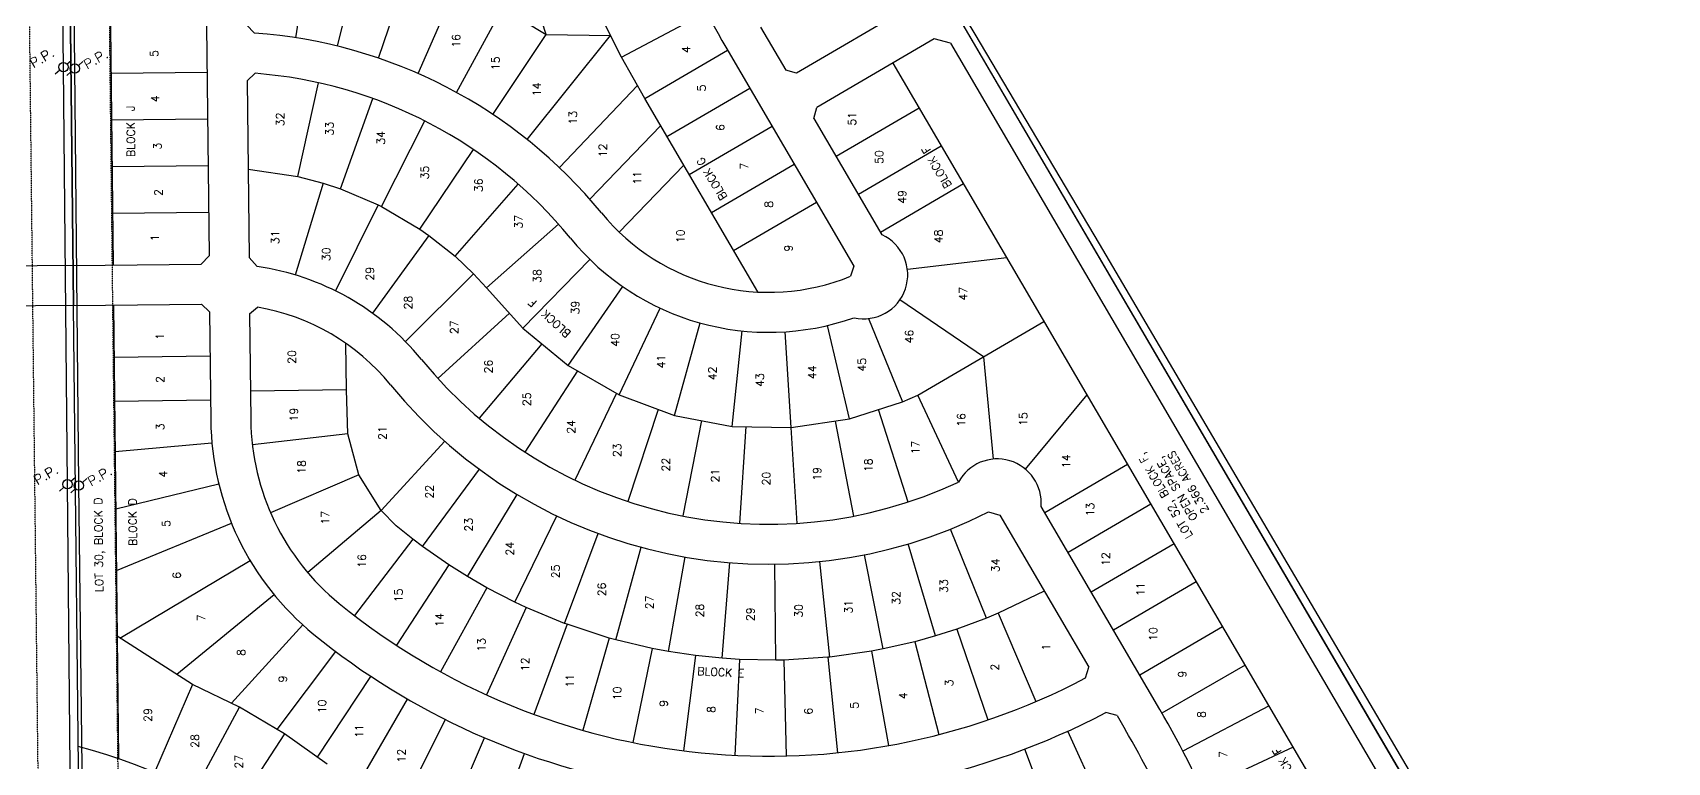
# Model space of a CAD drawing. Header units: feet. Extents: x 23 to 2149517, y -26 to 355304.
# Drawn here: x 2138226 to 2140269, y 337505 to 338418 of the extents above; entities that cross this region are included whole.
import ezdxf

# ---------------------------------------------------------------- set-up
doc = ezdxf.new("R2010")
doc.units = ezdxf.units.FT
doc.header["$MEASUREMENT"] = 0
doc.linetypes.add('xhpc023-pt$0$HIDDEN2', pattern=[0.1875, 0.125, -0.0625])
for name, color, linetype in [('A-EC-CURLEX-MATTING', 6, 'Continuous'), ('xhpc023-pt$0$V-ESMT', 2, 'xhpc023-pt$0$HIDDEN2'), ('xhpc023-pt$0$V-POWR-TEXT', 2, 'Continuous'), ('xhpc023-pt$0$V-PROP-ADJN', 6, 'Continuous'), ('xhpc023-pt$0$V-ROAD-ASPH', 14, 'Continuous'), ('xhpc023-pt$0$xHPC007pt_PHASE1-AMENDED PLT$0$V-ADJC-SUBD-E', 6, 'Continuous'), ('xhpc023-pt$0$xHPC007pt_PHASE1-AMENDED PLT$0$V-ADJC-SUBD-N', 6, 'Continuous'), ('xhpc023-pt$0$xHPC007pt_PHASE1-AMENDED PLT$0$V-ADJC-SUBD-TEXT-E', 6, 'Continuous'), ('xhpc023-pt$0$xHPC007pt_PHASE1A$0$V-POWR-LINE', 6, 'xhpc023-pt$0$xHPC007pt_PHASE1A$0$ELECT_LINE'), ('xhpc023-pt$0$xHPC007pt_PHASE1A$0$V-POWR-TEXT', 6, 'Continuous')]:
    doc.layers.add(name, color=color, linetype=linetype)
doc.styles.add('xhpc023-pt$0$L60', font='simplex', dxfattribs={"height": 6})
doc.styles.add('xhpc023-pt$0$xHPC007pt_PHASE1-AMENDED PLT$0$L100', font='simplex', dxfattribs={"height": 10})
doc.styles.add('xhpc023-pt$0$xHPC007pt_PHASE1A$0$Standard', font='txt')
doc.linetypes.add('xhpc023-pt$0$xHPC007pt_PHASE1A$0$ELECT_LINE', pattern='A,1,-0.02,["E",xhpc023-pt$0$xHPC007pt_PHASE1A$0$Standard,S=0.075,R=0,X=-0.025,Y=-0.0375],-0.02', length=1.04)

# ---------------------------------------------------------------- blocks, each defined once
blk = doc.blocks.new('xhpc023-pt$0$PP')
at = {"linetype": 'Continuous'}
for p, q in [((4.4, 3.8), (10.1, 8.8)), ((-4.4, -3.8), (-10.1, -8.8))]:
    blk.add_line(p, q, dxfattribs=at)
blk.add_circle((0, 0), 5.85, dxfattribs=at)
blk = doc.blocks.new('xhpc023-pt$0$xHPC007pt_PHASE1A$0$PP')
at = {"linetype": 'Continuous'}
for p, q in [((4.4, 3.8), (10.1, 8.8)), ((-4.4, -3.8), (-10.1, -8.8))]:
    blk.add_line(p, q, dxfattribs=at)
blk.add_circle((0, 0), 5.85, dxfattribs=at)
blk = doc.blocks.new('xhpc023-pt')
at = {"layer": 'xhpc023-pt$0$V-ESMT'}
for p, q in [((2138253.3, 335681.3), (2138179.9, 342179.6)), ((2138353.3, 335682.5), (2138279.8, 342180.7))]:
    blk.add_line(p, q, dxfattribs=at)
at = {"layer": 'xhpc023-pt$0$V-PROP-ADJN'}
blk.add_line((2138859.1, 339333.1), (2140047.9, 337301.1), dxfattribs=at)
at = {"layer": 'xhpc023-pt$0$V-ROAD-ASPH'}
blk.add_lwpolyline([(2140018.9, 337372.1), (2139906.1, 337564.3), (2139726.2, 337870.3), (2139559.6, 338153.5), (2139403.8, 338415.7), (2139393.1, 338433.7, -0.413638), (2139400.1, 338461.1), (2140269.1, 338977.7)], format="xyb", dxfattribs=at)
at = {"layer": 'xhpc023-pt$0$xHPC007pt_PHASE1-AMENDED PLT$0$V-ADJC-SUBD-E'}
for p, q in [((2138859.1, 339333.1), (2140088.3, 337231.9)), ((2138317.1, 339006.6), (2138326.6, 338127.2)), ((2138317.1, 339006.6), (2138326.6, 338127.2)), ((2138290.7, 336811.8), (2138267.5, 338976.6)), ((2138440, 338739), (2138446.5, 338138.5)), ((2138440, 338739), (2138446.5, 338138.5)), ((2138867.7, 338415.4), (2138811.2, 338590.4)), ((2138554.8, 338411.3), (2138573.3, 338529.9)), ((2138607.1, 338400.8), (2138635.7, 338517.4)), ((2138658.2, 338385.9), (2138696.8, 338499.5)), ((2138707.8, 338366.6), (2138756.1, 338476.5)), ((2139327.6, 338453.1), (2139180.8, 338367.2)), ((2139327.6, 338453.1), (2139180.8, 338367.2)), ((2138755.6, 338343.1), (2138813.2, 338448.3)), ((2138813.2, 338448.3), (2138867.7, 338415.4)), ((2138962.1, 338386.9), (2138935.4, 338439.9)), ((2138962.1, 338386.9), (2139068.1, 338443.2)), ((2138493.4, 338427.7), (2138503.4, 338417.1)), ((2138801.2, 338315.5), (2138867.7, 338415.4)), ((2138844.2, 338284.1), (2138948.3, 338414.3)), ((2138867.7, 338415.4), (2138948.3, 338414.3)), ((2139135.6, 338424.7), (2139167.2, 338370.8)), ((2139135.6, 338424.7), (2139167.2, 338370.8)), ((2139352.8, 338409.9), (2139206.1, 338324.1)), ((2139352.8, 338409.9), (2139206.1, 338324.1)), ((2139373.3, 338404.5), (2139352.8, 338409.9)), ((2138991, 338335.3), (2139094.5, 338395.9)), ((2139092.4, 338399.5), (2139252.5, 338125.9)), ((2139092.4, 338399.5), (2139252.5, 338125.9)), ((2139373.3, 338404.5), (2140064.3, 337223.6)), ((2138324, 338367.1), (2138444, 338368.4)), ((2138324, 338367.1), (2138444, 338368.4)), ((2138991, 338335.3), (2138962.1, 338386.9)), ((2139180.8, 338367.2), (2139167.2, 338370.8)), ((2139180.8, 338367.2), (2139167.2, 338370.8)), ((2139301, 338379.6), (2139992.1, 337198.4)), ((2139301, 338379.6), (2139992.1, 337198.4)), ((2138494.1, 338357.6), (2138504, 338366.9)), ((2138494.1, 338357.6), (2138496.5, 338136.6)), ((2138557.3, 338237.9), (2138583.4, 338355)), ((2138557.3, 338237.9), (2138583.4, 338355)), ((2138884.4, 338249.1), (2138981.9, 338351.5)), ((2139018.7, 338287.8), (2139122.3, 338348.4)), ((2138610.8, 338222.4), (2138651.3, 338335.4)), ((2138610.8, 338222.4), (2138651.3, 338335.4)), ((2139132.5, 338093.5), (2138991, 338335.3)), ((2138324.6, 338308.8), (2138444.6, 338310.1)), ((2138324.6, 338308.8), (2138444.6, 338310.1)), ((2138661.9, 338200.4), (2138716.2, 338307.4)), ((2138661.9, 338200.4), (2138716.2, 338307.4)), ((2139202.5, 338310.4), (2139206.1, 338324.1)), ((2139202.5, 338310.4), (2139206.1, 338324.1)), ((2139202.5, 338310.4), (2139287.5, 338165.1)), ((2139202.5, 338310.4), (2139287.5, 338165.1)), ((2139333.9, 338323.5), (2139230.3, 338262.9)), ((2139333.9, 338323.5), (2139230.3, 338262.9)), ((2138922.4, 338209.5), (2139010.9, 338301.3)), ((2139046.5, 338240.4), (2139150.1, 338301)), ((2138709.8, 338172.1), (2138777.1, 338271.5)), ((2138709.8, 338172.1), (2138777.1, 338271.5)), ((2139361.6, 338276), (2139258, 338215.4)), ((2139361.6, 338276), (2139258, 338215.4)), ((2138325.2, 338250.5), (2138445.2, 338251.8)), ((2138325.2, 338250.5), (2138445.2, 338251.8)), ((2138959.2, 338168.2), (2139039.7, 338252)), ((2139074.3, 338192.9), (2139177.9, 338253.5)), ((2138589, 338229.6), (2138554.3, 338114.7)), ((2138589, 338229.6), (2138554.3, 338114.7)), ((2138753.9, 338138.1), (2138833, 338228.3)), ((2138753.9, 338138.1), (2138833, 338228.3)), ((2139389.4, 338228.6), (2139285.8, 338168)), ((2139389.4, 338228.6), (2139285.8, 338168)), ((2139102.1, 338145.4), (2139205.6, 338206)), ((2138325.9, 338192.2), (2138445.9, 338193.5)), ((2138325.9, 338192.2), (2138445.9, 338193.5)), ((2138657.8, 338202.4), (2138604.5, 338094.9)), ((2138721.1, 338164.2), (2138650.8, 338067)), ((2138793.3, 338098.8), (2138883.1, 338178.4)), ((2138793.3, 338098.8), (2138883.1, 338178.4)), ((2138276.6, 338126.7), (2138436.6, 338128.4)), ((2138276.6, 338126.7), (2138436.6, 338128.4)), ((2138446.5, 338138.5), (2138436.6, 338128.4)), ((2138506.5, 338125.3), (2138496.5, 338136.6)), ((2138838.5, 338048.4), (2138922.4, 338134.2)), ((2138838.5, 338048.4), (2138922.4, 338134.2)), ((2139252.5, 338125.9), (2139248.4, 338113.3)), ((2139443.4, 338136.2), (2139319.3, 338121.5)), ((2138777.2, 338116), (2138691.8, 338031.8)), ((2138895.3, 338001.5), (2138963.7, 338100.2)), ((2138895.3, 338001.5), (2138963.7, 338100.2)), ((2139414.3, 338012.5), (2139310, 338083.9)), ((2138277.1, 338076.7), (2138437.1, 338078.4)), ((2138327.1, 338077.2), (2138333.2, 337510.1)), ((2138327.1, 338077.2), (2138333.2, 337510.1)), ((2138437.1, 338078.4), (2138447.2, 338068.5)), ((2138447.2, 338068.5), (2138448.7, 337933)), ((2138497.2, 338066.1), (2138507, 338074.6)), ((2138497.2, 338066.1), (2138498.7, 337933.5)), ((2138497.2, 338066.1), (2138498.7, 337933.5)), ((2138821.8, 338067), (2138732.5, 337985.5)), ((2138959.1, 337964.8), (2139010.1, 338073.4)), ((2138959.1, 337964.8), (2139010.1, 338073.4)), ((2139028.1, 337939.2), (2139060.3, 338054.8)), ((2139028.1, 337939.2), (2139060.3, 338054.8)), ((2139100.5, 337925.5), (2139112.9, 338044.9)), ((2139100.5, 337925.5), (2139112.9, 338044.9)), ((2139174.1, 337924), (2139166.4, 338043.8)), ((2139174.1, 337924), (2139166.4, 338043.8)), ((2139246.9, 337934.8), (2139219.4, 338051.7)), ((2139246.9, 337934.8), (2139219.4, 338051.7)), ((2139270.5, 338060.3), (2139313.3, 337956.2)), ((2139270.5, 338060.3), (2139313.3, 337956.2)), ((2139332.3, 337964.5), (2139489.9, 338056.7)), ((2139332.3, 337964.5), (2139489.9, 338056.7)), ((2138862.5, 338028.6), (2138784, 337935.9)), ((2138327.8, 338012.2), (2138447.8, 338013.5)), ((2139414.3, 338012.5), (2139426.4, 337884.5)), ((2138907.1, 337994.8), (2138841.3, 337893.3)), ((2138618.3, 337971), (2138498.3, 337969.7)), ((2138618.3, 337971), (2138498.3, 337969.7)), ((2138955.6, 337966.8), (2138903.5, 337858.4)), ((2139383.1, 337855.8), (2139332.3, 337964.5)), ((2139543.7, 337964.9), (2139466.7, 337872.1)), ((2138328.4, 337957.2), (2138448.4, 337958.5)), ((2139007.9, 337946.7), (2138969.7, 337831.6)), ((2139320.2, 337830.9), (2139283.1, 337946.5)), ((2139062, 337932.8), (2139038.8, 337813.5)), ((2139117.4, 337925.2), (2139109.6, 337804.3)), ((2139173.5, 337924), (2139181, 337804.2)), ((2139228.9, 337932.2), (2139251.8, 337813.2)), ((2138329.1, 337894.1), (2138450.1, 337905.1)), ((2138619.8, 337916.1), (2138500.6, 337902.4)), ((2138619.8, 337916.1), (2138500.6, 337902.4)), ((2138661.4, 337820.2), (2138741, 337907)), ((2138661.4, 337820.2), (2138741, 337907)), ((2139594.6, 337877.8), (2139491, 337817.2)), ((2139594.6, 337877.8), (2139491, 337817.2)), ((2138633.5, 337865.1), (2138523.4, 337817.3)), ((2138633.5, 337865.1), (2138523.4, 337817.3)), ((2138713.4, 337775.1), (2138784.5, 337871.8)), ((2138713.4, 337775.1), (2138784.5, 337871.8)), ((2138329.8, 337822.4), (2138458.6, 337853.8)), ((2138769.5, 337737.7), (2138831.4, 337840.5)), ((2138769.5, 337737.7), (2138831.4, 337840.5)), ((2138661.4, 337820.2), (2138570, 337742.6)), ((2138661.4, 337820.2), (2138570, 337742.6)), ((2139420.8, 337818.5), (2139434.7, 337814.5)), ((2139634.7, 337571.7), (2139486.4, 337825.2)), ((2139634.7, 337571.7), (2139486.4, 337825.2)), ((2139623.6, 337828.2), (2139520.1, 337767.6)), ((2139623.6, 337828.2), (2139520.1, 337767.6)), ((2138330.7, 337745.4), (2138474.7, 337804.3)), ((2138828.8, 337705.6), (2138881, 337813.7)), ((2138828.8, 337705.6), (2138881, 337813.7)), ((2139418, 337685.7), (2139373.3, 337797.1)), ((2139418, 337685.7), (2139373.3, 337797.1)), ((2139434.7, 337814.5), (2139545.9, 337624.4)), ((2139434.7, 337814.5), (2139545.9, 337624.4)), ((2138701.3, 337784.3), (2138628.2, 337689.1)), ((2138701.3, 337784.3), (2138628.2, 337689.1)), ((2138890.8, 337679.2), (2138932.8, 337791.6)), ((2138890.8, 337679.2), (2138932.8, 337791.6)), ((2139354.4, 337663.5), (2139320.1, 337778.5)), ((2139354.4, 337663.5), (2139320.1, 337778.5)), ((2139652.7, 337778.6), (2139549.1, 337718)), ((2139652.7, 337778.6), (2139549.1, 337718)), ((2138335.1, 337660.9), (2138497.9, 337757.7)), ((2138955, 337658.6), (2138986.4, 337774.4)), ((2138955, 337658.6), (2138986.4, 337774.4)), ((2139020.8, 337644), (2139041.4, 337762.2)), ((2139020.8, 337644), (2139041.4, 337762.2)), ((2139087.6, 337635.5), (2139097.2, 337755.1)), ((2139087.6, 337635.5), (2139097.2, 337755.1)), ((2139222.3, 337637.1), (2139209.8, 337756.5)), ((2139222.3, 337637.1), (2139209.8, 337756.5)), ((2139289, 337647.3), (2139265.5, 337764.9)), ((2139289, 337647.3), (2139265.5, 337764.9)), ((2138746.3, 337752.3), (2138680.6, 337651.9)), ((2138746.3, 337752.3), (2138680.6, 337651.9)), ((2139155, 337633.2), (2139153.5, 337753.2)), ((2139155, 337633.2), (2139153.5, 337753.2)), ((2138406, 337615.5), (2138527.7, 337715.1)), ((2138793.6, 337723.8), (2138735.7, 337618.8)), ((2138793.6, 337723.8), (2138735.7, 337618.8)), ((2139680.4, 337731.1), (2139576.9, 337670.5)), ((2139680.4, 337731.1), (2139576.9, 337670.5)), ((2138842.9, 337699), (2138793.1, 337589.9)), ((2138842.9, 337699), (2138793.1, 337589.9)), ((2138474.6, 337579.3), (2138563.6, 337677.4)), ((2138894, 337678), (2138852.5, 337565.4)), ((2138894, 337678), (2138852.5, 337565.4)), ((2139432.8, 337691.8), (2139480, 337581.5)), ((2139432.8, 337691.8), (2139480, 337581.5)), ((2139713.3, 337675), (2139609.7, 337614.4)), ((2139713.3, 337675), (2139609.7, 337614.4)), ((2138425.6, 337602.9), (2138331.5, 337663.2)), ((2138946.4, 337660.9), (2138913.6, 337545.5)), ((2138946.4, 337660.9), (2138913.6, 337545.5)), ((2139328.4, 337656.3), (2139358.4, 337540.1)), ((2139328.4, 337656.3), (2139358.4, 337540.1)), ((2139381.3, 337672.1), (2139420, 337558.5)), ((2139381.3, 337672.1), (2139420, 337558.5)), ((2138531.7, 337546.6), (2138604.9, 337644)), ((2139000.1, 337647.9), (2138976.1, 337530.3)), ((2139000.1, 337647.9), (2138976.1, 337530.3)), ((2139054.5, 337638.9), (2139039.5, 337519.8)), ((2139054.5, 337638.9), (2139039.5, 337519.8)), ((2139109.5, 337634), (2139103.5, 337514.2)), ((2139109.5, 337634), (2139103.5, 337514.2)), ((2139164.7, 337633.4), (2139167.8, 337513.4)), ((2139164.7, 337633.4), (2139167.8, 337513.4)), ((2139219.8, 337636.9), (2139231.9, 337517.5)), ((2139219.8, 337636.9), (2139231.9, 337517.5)), ((2139274.5, 337644.5), (2139295.6, 337526.4)), ((2139274.5, 337644.5), (2139295.6, 337526.4)), ((2138581.9, 337511.9), (2138648.8, 337612.9)), ((2139542.1, 337611.1), (2139545.9, 337624.4)), ((2139542.1, 337611.1), (2139545.9, 337624.4)), ((2139741.3, 337627.1), (2139637.4, 337567)), ((2139741.3, 337627.1), (2139637.4, 337567)), ((2138425.6, 337602.9), (2138378.2, 337492.7)), ((2138484.6, 337574.5), (2138425.6, 337602.9)), ((2138427.9, 337468.8), (2138484.6, 337574.5)), ((2138540.9, 337541.2), (2138484.6, 337574.5)), ((2138631.5, 337475.8), (2138694.6, 337584.6)), ((2139771.3, 337575.9), (2139663.5, 337519.6)), ((2139771.3, 337575.9), (2139663.5, 337519.6)), ((2138681.7, 337439.2), (2138741.9, 337559)), ((2139581.3, 337564), (2139567.4, 337567.9)), ((2139581.3, 337564), (2139567.4, 337567.9)), ((2139581.3, 337564), (2139591.5, 337546.4)), ((2139581.3, 337564), (2139591.5, 337546.4)), ((2138540.9, 337541.2), (2138475.3, 337440.6)), ((2138594.1, 337503.1), (2138540.9, 337541.2)), ((2138732.9, 337401.8), (2138790.7, 337536.3)), ((2139579.8, 337413.3), (2139519.9, 337544.5)), ((2138787.9, 337370.2), (2138840.7, 337516.5)), ((2139513.5, 337396.9), (2139466, 337521.9)), ((2139801.4, 337524.4), (2139687.5, 337471.1)), ((2139801.4, 337524.4), (2139687.5, 337471.1))]:
    blk.add_line(p, q, dxfattribs=at)
for points in [[(2138495.3, 338247.1), (2138557.3, 338237.9), (2138589, 338229.6)], [(2138495.3, 338247.1), (2138557.3, 338237.9), (2138589, 338229.6)], [(2138589, 338229.6), (2138610.8, 338222.4), (2138657.8, 338202.4)], [(2138657.8, 338202.4), (2138661.9, 338200.4), (2138709.8, 338172.1), (2138721.1, 338164.2)], [(2138721.1, 338164.2), (2138753.9, 338138.1), (2138777.2, 338116)], [(2138777.2, 338116), (2138793.3, 338098.8), (2138838.5, 338048.4), (2138895.3, 338001.5), (2138959.1, 337964.8), (2139028.1, 337939.2), (2139100.5, 337925.5), (2139174.1, 337924), (2139246.9, 337934.8), (2139313.3, 337956.2), (2139332.3, 337964.5)], [(2139490.3, 337719.4), (2139432.8, 337691.8), (2139418, 337685.7), (2139381.3, 337672.1), (2139354.4, 337663.5), (2139328.4, 337656.3), (2139289, 337647.3), (2139274.5, 337644.5), (2139222.3, 337637.1), (2139219.8, 337636.9), (2139164.7, 337633.4), (2139155, 337633.2), (2139109.5, 337634), (2139087.6, 337635.5), (2139054.5, 337638.9), (2139020.8, 337644), (2139000.1, 337647.9), (2138955, 337658.6), (2138946.4, 337660.9), (2138894, 337678), (2138890.8, 337679.2), (2138842.9, 337699), (2138828.8, 337705.6), (2138793.6, 337723.8), (2138769.5, 337737.7), (2138746.3, 337752.3), (2138713.4, 337775.1), (2138701.3, 337784.3), (2138680.3, 337801), (2138661.4, 337820.2), (2138633.5, 337865.1), (2138619.8, 337916.1), (2138618.3, 337971), (2138617.6, 338029.2)]]:
    blk.add_lwpolyline(points, dxfattribs=at)
for centre, radius, start, end in [((2140149.8, 339018.1), 1225, 202.9271, 210.3292), ((2140149.8, 339018.1), 1225, 202.9271, 210.3292), ((2138460.3, 337803.6), 615, 39.215, 85.981), ((2138460.3, 337803.6), 615, 39.215, 85.981), ((2138460.3, 337803.6), 565, 39.215, 85.5704), ((2138460.3, 337803.6), 565, 39.215, 85.5704), ((2139146, 338363.1), 270, 219.215, 292.2797), ((2139146, 338363.1), 270, 219.215, 292.2797), ((2139264.7, 338115), 55, 257.2884, 65.4259), ((2139264.7, 338115), 55, 257.2884, 65.4259), ((2139146, 338363.1), 320, 219.215, 289.4456), ((2139146, 338363.1), 320, 219.215, 289.4456), ((2138460.3, 337803.6), 325, 39.215, 81.8339), ((2138460.3, 337803.6), 325, 39.215, 81.8339), ((2138460.3, 337803.6), 275, 39.215, 80.2291), ((2138460.3, 337803.6), 275, 39.215, 80.2291), ((2139146, 338363.1), 560, 219.215, 295.0484), ((2139146, 338363.1), 560, 219.215, 295.0484), ((2139146, 338363.1), 610, 219.215, 296.7701), ((2139146, 338363.1), 610, 219.215, 296.7701), ((2138798.6, 337936.7), 350, 180.6144, 230.8315), ((2138798.6, 337936.7), 300, 180.6144, 230.8315), ((2138798.6, 337936.7), 300, 180.6144, 230.8315), ((2139431.6, 337829.8), 55, 355.2323, 151.7319), ((2139431.6, 337829.8), 55, 355.2323, 151.7319), ((2139146, 338363.1), 850, 230.8315, 297.7753), ((2139146, 338363.1), 850, 230.8315, 297.7753), ((2139146, 338363.1), 900, 230.8315, 260.6698), ((2138560.1, 336943), 1245, 14.9887, 30.3291), ((2138560.1, 336943), 1245, 14.9887, 30.3291), ((2139146, 338363.1), 900, 265.1266, 297.9172), ((2139146, 338363.1), 900, 265.1266, 297.9172), ((2138560.1, 336943), 1195, 17.1913, 30.3291), ((2138560.1, 336943), 1195, 17.1913, 30.3291), ((2138124.4, 336902.5), 642.5, 23.6358, 75.7061)]:
    blk.add_arc(centre, radius, start, end, dxfattribs=at)
at = {"layer": 'xhpc023-pt$0$xHPC007pt_PHASE1-AMENDED PLT$0$V-ADJC-SUBD-N'}
for p, q in [((2138272.6, 338495.6), (2138277.1, 338076.7)), ((2138276.6, 338126.7), (2138186.6, 338125.7)), ((2138277.1, 338076.7), (2138111.8, 338074.9))]:
    blk.add_line(p, q, dxfattribs=at)
at = {"layer": 'xhpc023-pt$0$xHPC007pt_PHASE1A$0$V-POWR-LINE', "ltscale": 0.6, "flags": 128}
for points in [[(2138293.8, 335665.2), (2138287.7, 336211.1), (2138285, 336774.6), (2138274.7, 337321.5), (2138269.5, 337853.2), (2138264.4, 338374.6), (2138257.8, 338932.2), (2138252.2, 339471.9), (2138246.6, 339952.5), (2138218.6, 342187.6)], [(2138308, 335665.2), (2138302.4, 336211.5), (2138296, 336792.1), (2138289.9, 337321.3), (2138283.7, 337853.7), (2138278.8, 338374), (2138272.4, 338933.6), (2138266.2, 339471.8), (2138261.2, 339952.7), (2138235.7, 342187.9)]]:
    blk.add_lwpolyline(points, dxfattribs=at)
at = {"layer": 'xhpc023-pt$0$V-POWR-TEXT'}
for p in [(2138264.4, 338374.6), (2138278.7, 338372.8), (2138269.5, 337853.2), (2138283.7, 337851.4)]:
    blk.add_blockref('xhpc023-pt$0$PP', p, dxfattribs=at)
at = {"layer": 'xhpc023-pt$0$xHPC007pt_PHASE1A$0$V-POWR-TEXT'}
for p in [(2138264.4, 338374.6), (2138278.7, 338372.8), (2138269.5, 337853.2), (2138283.7, 337851.4)]:
    blk.add_blockref('xhpc023-pt$0$xHPC007pt_PHASE1A$0$PP', p, dxfattribs=at)
at = {"layer": 'xhpc023-pt$0$V-POWR-TEXT', "style": 'xhpc023-pt$0$L60'}
for p in [(2138226.9, 338373.1), (2138294.2, 338371.4), (2138231.9, 337851.8), (2138299.2, 337850.1)]:
    blk.add_text('P.P.', height=12, rotation=30.3292, dxfattribs=at).set_placement(p)
at = {"layer": 'xhpc023-pt$0$xHPC007pt_PHASE1-AMENDED PLT$0$V-ADJC-SUBD-TEXT-E', "style": 'xhpc023-pt$0$xHPC007pt_PHASE1-AMENDED PLT$0$L100'}
for s, rotation, p in [('16', 90, (2138760.3, 338398.9)), ('16', 90, (2138760.3, 338398.9)), ('5', 90, (2138383, 338387.3)), ('5', 90, (2138383, 338387.3)), ('4', 90, (2139047.8, 338392.2)), ('4', 90, (2139047.8, 338392.2)), ('15', 90, (2138809.7, 338370.9)), ('15', 90, (2138809.7, 338370.9)), ('14', 90, (2138861.1, 338338.2)), ('14', 90, (2138861.1, 338338.2)), ('5', 90, (2139067, 338344.3)), ('5', 90, (2139067, 338344.3)), ('4', 90, (2138384.2, 338330.7)), ('4', 90, (2138384.2, 338330.7)), ('BLOCK  J', 90.6144, (2138353.9, 338262.3)), ('BLOCK  J', 90.6144, (2138353.9, 338262.3)), ('32', 90, (2138540.4, 338300.7)), ('13', 90, (2138906.2, 338302.8)), ('13', 90, (2138906.2, 338302.8)), ('51', 90, (2139255.1, 338301.4)), ('51', 90, (2139255.1, 338301.4)), ('33', 90, (2138602, 338289.1)), ('34', 90, (2138666.2, 338277.6)), ('6', 90, (2139090.5, 338294.8)), ('6', 90, (2139090.5, 338294.8)), ('3', 90, (2138386.9, 338271.5)), ('3', 90, (2138386.9, 338271.5)), ('12', 90, (2138943.7, 338261.9)), ('12', 90, (2138943.7, 338261.9)), ('50', 90, (2139289, 338253.6)), ('50', 90, (2139289, 338253.6)), ('BLOCK F', 120.8788, (2139375.1, 338227)), ('BLOCK F', 120.8788, (2139375.1, 338227)), ('35', 90, (2138721.1, 338234.3)), ('BLOCK G', 121.4642, (2139094.7, 338212.2)), ('BLOCK G', 121.4642, (2139094.7, 338212.2)), ('7', 90, (2139120.2, 338246.4)), ('7', 90, (2139120.2, 338246.4)), ('36', 90, (2138788.3, 338218.4)), ('11', 90, (2138986.7, 338227.6)), ('11', 90, (2138986.7, 338227.6)), ('2', 90, (2138388.2, 338213.7)), ('2', 90, (2138388.2, 338213.7)), ('8', 90, (2139151.1, 338198.8)), ('8', 90, (2139151.1, 338198.8)), ('49', 90, (2139317.7, 338203.8)), ('49', 90, (2139317.7, 338203.8)), ('37', 90, (2138838.2, 338172.7)), ('31', 90, (2138534.2, 338153.3)), ('10', 90, (2139040.7, 338154.7)), ('10', 90, (2139040.7, 338154.7)), ('48', 90, (2139363.1, 338154.4)), ('48', 90, (2139363.1, 338154.4)), ('1', 90, (2138383.7, 338156.8)), ('30', 90, (2138597.9, 338132.1)), ('9', 90, (2139175.6, 338144.1)), ('9', 90, (2139175.6, 338144.1)), ('29', 90, (2138652.5, 338107.7)), ('38', 90, (2138861.7, 338104.9)), ('28', 90, (2138700.3, 338071.7)), ('BLOCK  F', 137.7827, (2138899.7, 338042.8)), ('47', 90, (2139393.9, 338082.7)), ('39', 90, (2138909.2, 338065.5)), ('27', 90, (2138758, 338040.8)), ('40', 90, (2138959, 338025.1)), ('46', 90, (2139326.5, 338029.2)), ('1', 90, (2138390, 338033.7)), ('20', 90, (2138555, 338003.7)), ('20', 90, (2138555, 338003.7)), ('26', 90, (2138800.6, 337991.7)), ('41', 90, (2139016.4, 337998)), ('44', 90, (2139205.2, 337984.5)), ('45', 90, (2139267.5, 337994)), ('2', 90, (2138390.3, 337979.7)), ('42', 90, (2139080.6, 337983.1)), ('43', 90, (2139139.9, 337974.8)), ('25', 90, (2138848.6, 337950.8)), ('19', 90, (2138557.5, 337931.6)), ('19', 90, (2138557.5, 337931.6)), ('16', 90, (2139391.6, 337925)), ('15', 90, (2139469.2, 337926)), ('3', 90, (2138390.5, 337920.6)), ('21', 90, (2138668.2, 337908.6)), ('21', 90, (2138668.2, 337908.6)), ('24', 90, (2138904.1, 337916.3)), ('23', 90, (2138961.6, 337887.1)), ('17', 90, (2139334.4, 337890.5)), ('18', 90, (2138567.2, 337866.2)), ('18', 90, (2138567.2, 337866.2)), ('22', 90, (2139022.4, 337869)), ('18', 90, (2139275.5, 337868.4)), ('14', 90, (2139522.9, 337873.2)), ('14', 90, (2139522.9, 337873.2)), ('4', 90, (2138394, 337861.4)), ('21', 90, (2139084, 337855.4)), ('20', 90, (2139147.9, 337851.7)), ('19', 90, (2139211.4, 337857.5)), ('22', 90, (2138727, 337835.2)), ('22', 90, (2138727, 337835.2)), ('BLOCK D', 90.6144, (2138356.3, 337776.1)), ('17', 90, (2138596.8, 337802.6)), ('17', 90, (2138596.8, 337802.6)), ('13', 90, (2139552.7, 337813)), ('13', 90, (2139552.7, 337813)), ('5', 90, (2138397.9, 337799.8)), ('23', 90, (2138775.9, 337793.9)), ('23', 90, (2138775.9, 337793.9)), ('24', 90, (2138827.4, 337763.9)), ('24', 90, (2138827.4, 337763.9)), ('16', 90, (2138642.5, 337748.7)), ('16', 90, (2138642.5, 337748.7)), ('34', 90, (2139434.3, 337743.1)), ('34', 90, (2139434.3, 337743.1)), ('12', 90, (2139572.2, 337751)), ('12', 90, (2139572.2, 337751)), ('6', 90, (2138411, 337734.9)), ('25', 90, (2138884.6, 337735.6)), ('25', 90, (2138884.6, 337735.6)), ('15', 90, (2138688.4, 337705.6)), ('15', 90, (2138688.4, 337705.6)), ('26', 90, (2138942.2, 337713)), ('26', 90, (2138942.2, 337713)), ('32', 90, (2139310.3, 337702.4)), ('32', 90, (2139310.3, 337702.4)), ('33', 90, (2139369.7, 337717.2)), ('33', 90, (2139369.7, 337717.2)), ('11', 90, (2139615.7, 337713.3)), ('11', 90, (2139615.7, 337713.3)), ('27', 90, (2139002, 337696.9)), ('27', 90, (2139002, 337696.9)), ('28', 90, (2139064.7, 337686.7)), ('28', 90, (2139064.7, 337686.7)), ('29', 90, (2139128.1, 337682)), ('29', 90, (2139128.1, 337682)), ('30', 90, (2139188.4, 337686.3)), ('30', 90, (2139188.4, 337686.3)), ('31', 90, (2139250.6, 337691.3)), ('31', 90, (2139250.6, 337691.3)), ('7', 90, (2138441.6, 337681.9)), ('14', 90, (2138739.5, 337674.9)), ('14', 90, (2138739.5, 337674.9)), ('10', 90, (2139631.5, 337657.3)), ('10', 90, (2139631.5, 337657.3)), ('13', 90, (2138791.9, 337643.8)), ('13', 90, (2138791.9, 337643.8)), ('8', 90, (2138491.7, 337638.6)), ('12', 90, (2138846.6, 337619.4)), ('12', 90, (2138846.6, 337619.4)), ('1', 90, (2139497.6, 337645.1)), ('1', 90, (2139497.6, 337645.1)), ('9', 90, (2138543.6, 337605.4)), ('11', 90, (2138902.5, 337598.8)), ('11', 90, (2138902.5, 337598.8)), ('BLOCK E', 357.2953, (2139056.6, 337614.5)), ('BLOCK E', 357.2953, (2139056.6, 337614.5)), ('2', 90, (2139433.4, 337620.1)), ('2', 90, (2139433.4, 337620.1)), ('9', 90, (2139667.8, 337611.3)), ('9', 90, (2139667.8, 337611.3)), ('10', 90, (2138961.6, 337583.1)), ('10', 90, (2138961.6, 337583.1)), ('4', 90, (2139319.1, 337584.2)), ('4', 90, (2139319.1, 337584.2)), ('3', 90, (2139376.4, 337600.4)), ('3', 90, (2139376.4, 337600.4)), ('29', 90, (2138375.1, 337556.1)), ('10', 90, (2138592.7, 337566.8)), ('9', 90, (2139019.7, 337574.9)), ('9', 90, (2139019.7, 337574.9)), ('8', 90, (2139079.2, 337567.2)), ('8', 90, (2139079.2, 337567.2)), ('7', 90, (2139139.3, 337565.5)), ('7', 90, (2139139.3, 337565.5)), ('6', 90, (2139200.6, 337565)), ('6', 90, (2139200.6, 337565)), ('5', 90, (2139258.1, 337572.4)), ('5', 90, (2139258.1, 337572.4)), ('8', 90, (2139691.9, 337560.9)), ('8', 90, (2139691.9, 337560.9)), ('28', 90, (2138433.8, 337523.6)), ('11', 90, (2138639.2, 337535.9)), ('27', 90, (2138488.7, 337497.7)), ('12', 90, (2138692, 337505.3)), ('7', 90, (2139719.1, 337511)), ('7', 90, (2139719.1, 337511)), ('BLOCK F', 120.8788, (2139813.5, 337475.5)), ('BLOCK F', 120.8788, (2139813.5, 337475.5))]:
    blk.add_text(s, height=10, rotation=rotation, dxfattribs=at).set_placement(p)
at = {"layer": 'xhpc023-pt$0$xHPC007pt_PHASE1-AMENDED PLT$0$V-ADJC-SUBD-TEXT-E', "char_height": 10, "width": 450, "attachment_point": 2, "style": 'xhpc023-pt$0$xHPC007pt_PHASE1-AMENDED PLT$0$L100'}
for s, insert, rotation in [('LOT 52, BLOCK F, \\POPEN SPACE, \\P2.366 ACRES', (2139637.1, 337836.3), 120.3292), ('LOT 30, BLOCK D', (2138303.5, 337777.4), 90.6144)]:
    blk.add_mtext(s, dxfattribs=dict(at, insert=insert, rotation=rotation))

msp = doc.modelspace()

# ---------------------------------------------------------------- block references
at = {"layer": 'A-EC-CURLEX-MATTING'}
msp.add_blockref('xhpc023-pt', (0, 0), dxfattribs=at)

doc.saveas('drawing.dxf')
